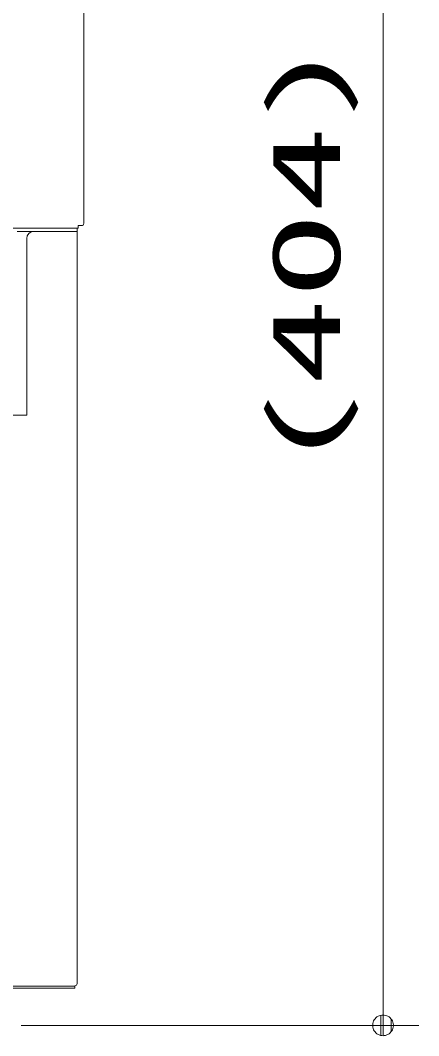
# Model space of a CAD drawing. Units: millimetres on the paper. Extents: x -305 to 305, y -152 to 152.
# Drawn here: x -135.38 to -124.22, y -19.18 to 9.3 of the extents above; entities that cross this region are included whole.
import ezdxf
from ezdxf.enums import TextEntityAlignment as Align

# ---------------------------------------------------------------- set-up
doc = ezdxf.new("R2010")
doc.units = ezdxf.units.MM
doc.layers.add('0-1_0', color=7, linetype='Continuous', lineweight=9)
doc.layers.add('0-3_S3', color=7, linetype='Continuous', lineweight=9)
doc.styles.add('ＭＳ ゴシック', font='')
doc.styles.get('ＭＳ ゴシック').set_extended_font_data('MS Gothic')

# ---------------------------------------------------------------- blocks, each defined once
blk = doc.blocks.new('_DOTSMALL')
at = {"layer": '0-1_0'}
for p, q in [((0.0746, 0.1), (-0.0746, 0.1)), ((0.1223, -0.0248), (-0.1223, -0.0248))]:
    blk.add_line(p, q, dxfattribs=at)
for points in [[(0.125, 0), (0.124, 0.0157), (0.1211, 0.0311), (0.1162, 0.046), (0.1095, 0.0602), (0.1011, 0.0735), (0.0911, 0.0856), (0.0797, 0.0963), (0.067, 0.1055), (0.0532, 0.1131), (0.0386, 0.1189), (0.0234, 0.1228), (0.0078, 0.1248), (-0.0078, 0.1248), (-0.0234, 0.1228), (-0.0386, 0.1189), (-0.0532, 0.1131), (-0.067, 0.1055), (-0.0797, 0.0963), (-0.0911, 0.0856), (-0.1011, 0.0735), (-0.1095, 0.0602), (-0.1162, 0.046), (-0.1211, 0.0311), (-0.124, 0.0157), (-0.125, 0), (0, 0)], [(-0.125, 0), (-0.124, -0.0157), (-0.1211, -0.0311), (-0.1162, -0.046), (-0.1095, -0.0602), (-0.1011, -0.0735), (-0.0911, -0.0856), (-0.0797, -0.0963), (-0.067, -0.1055), (-0.0532, -0.1131), (-0.0386, -0.1189), (-0.0234, -0.1228), (-0.0078, -0.1248), (0.0078, -0.1248), (0.0234, -0.1228), (0.0386, -0.1189), (0.0532, -0.1131), (0.067, -0.1055), (0.0797, -0.0963), (0.0911, -0.0856), (0.1011, -0.0735), (0.1095, -0.0602), (0.1162, -0.046), (0.1211, -0.0311), (0.124, -0.0157), (0.125, 0), (0, 0)]]:
    blk.add_lwpolyline(points, close=True, dxfattribs=at)

msp = doc.modelspace()

# ---------------------------------------------------------------- linework, layer by layer
at = {"layer": '0-3_S3'}
for p, q in [((-125.216, 21.487), (-125.216, -18.893)), ((-133.604, 3.607), (-133.604, 20.027)), ((-133.764, 3.467), (-137.164, 3.467)), ((-133.794, 3.467), (-133.794, -17.723)), ((-133.664, 3.537), (-133.764, 3.537)), ((-133.764, 3.537), (-133.764, 3.467)), ((-133.604, 3.597), (-133.604, 3.607)), ((-135.474, 3.377), (-133.794, 3.377)), ((-135.204, -1.783), (-135.204, 3.177)), ((-137.204, -1.783), (-135.204, -1.783)), ((-133.854, -17.793), (-136.829, -17.793)), ((-135.364, -18.893), (-124.216, -18.893))]:
    msp.add_line(p, q, dxfattribs=at)
msp.add_lwpolyline([(-133.854, -17.793), (-133.854, -17.853), (-136.847, -17.853)], dxfattribs=at)
for centre, radius, start, end in [((-133.664, 3.597), 0.06, 270, 0), ((-135.004, 3.177), 0.2, 90, 180), ((-133.854, -17.723), 0.06, 270, 0)]:
    msp.add_arc(centre, radius, start, end, dxfattribs=at)

# ---------------------------------------------------------------- block references
at = {"layer": '0-3_S3', "xscale": 2.32, "yscale": 2.32, "rotation": 270}
msp.add_blockref('_DOTSMALL', (-125.216, -18.893), dxfattribs=at)

# ---------------------------------------------------------------- texts
at = {"layer": '0-3_S3', "style": 'ＭＳ ゴシック', "width": 1.85}
msp.add_text('(404)', height=1.921, rotation=90, dxfattribs=at).set_placement((-125.845, -3.343), align=Align.BOTTOM_LEFT)

doc.saveas('drawing.dxf')
